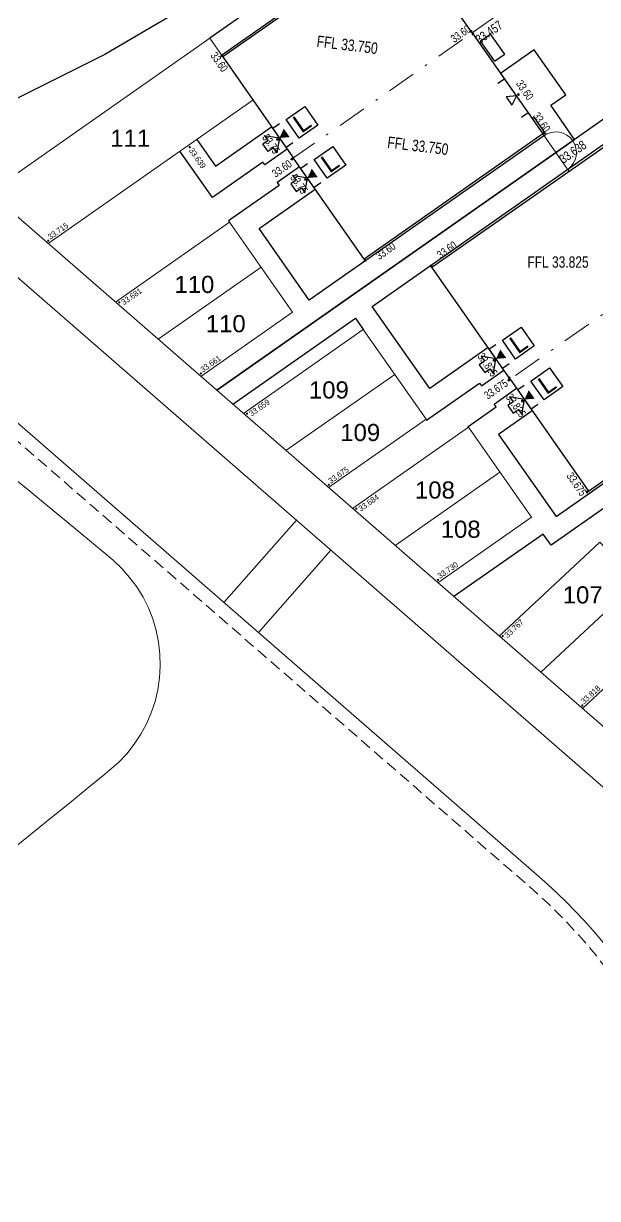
# Model space of a CAD drawing. Header units: metres. Extents: x 337936 to 338610, y 373199 to 374026.
# Drawn here: x 338082.6 to 338107.7, y 373795.6 to 373847 of the extents above; entities that cross this region are included whole.
import ezdxf

# ---------------------------------------------------------------- set-up
doc = ezdxf.new("R2010")
doc.units = ezdxf.units.M
doc.linetypes.add('DASHDOT', pattern=[25.4, 12.7, -6.35, 0, -6.35])
doc.linetypes.add('DASHED', pattern=[0.75, 0.5, -0.25])
doc.layers.get('Defpoints').update_dxf_attribs({"color": 252})
for name, color, linetype in [('A-WH_HT-Access-Main', 252, 'Continuous'), ('A-WH_HT-Services-ASHP', 252, 'Continuous'), ('A-WH_HT-Wall-Party Wall Line', 252, 'Continuous'), ('A-WH_HT-Wall-Structure', 252, 'Continuous'), ('DGL-Paths', 252, 'Continuous'), ('EXTERNAL_WORKS_BACK_OF_FOOTWAY_LEVELS', 7, 'Continuous'), ('HOUSE_EXTERNAL_LEVELS', 7, 'Continuous'), ('HOUSE_SLAB_LEVEL', 7, 'Continuous'), ('PLOT_BOUNDARY_ANNOTATION', 7, 'Continuous')]:
    doc.layers.add(name, color=color, linetype=linetype)
doc.layers.add('A-WH_HT-Wall-Door Openings', color=252, linetype='Continuous', plot=False)
for name, color, linetype, lineweight in [('Basin Adoption Boundary', 252, 'Continuous', 0), ('DGL_BT Gates', 252, 'Continuous', 9), ('DGL_BT Rear Fencing', 252, 'DASHDOT', 9), ('DGL_BT-Screen Fence', 252, 'FENCELINE2', 9), ('DGL_DRIVE', 252, 'Continuous', 9), ('DGL_Footpath', 252, 'Continuous', 9), ('DGL_Plot Parking', 252, 'Continuous', 9), ('DGL_ROAD_KERBLINE', 252, 'Continuous', 9), ('DGL_VERGE', 252, 'DASHED', 9)]:
    doc.layers.add(name, color=color, linetype=linetype, lineweight=lineweight)
doc.layers.add('HOUSE_DOORS', color=3, linetype='Continuous', true_color=0x00ff00)
doc.styles.add('AnnotativeArial', font='arial.ttf', dxfattribs={"height": 2})
doc.styles.add('ESTROAD', font='arial.ttf', dxfattribs={"width": 0.75})
doc.styles.get("Standard").update_dxf_attribs({"font": 'arial.ttf'})
doc.linetypes.add('FENCELINE2', pattern='A,6.35,-2.54,[132,ltypeshp.shx,S=2.54,R=0,X=-2.54,Y=0],-2.54,25.4', length=36.83)

msp = doc.modelspace()

# ---------------------------------------------------------------- hatches: boundary and pattern name
at = {"layer": 'EXTERNAL_WORKS_BACK_OF_FOOTWAY_LEVELS'}
h = msp.add_hatch(color=256, dxfattribs=at)
edge = h.paths.add_edge_path(flags=17)
edge.add_ellipse((338089.884, 373841.617), major_axis=(0.0354, 0.0354), ratio=1, start_angle=45, end_angle=225, ccw=False)
edge.add_ellipse((338089.884, 373841.617), major_axis=(0.0354, 0.0354), ratio=1, start_angle=225, end_angle=405, ccw=False)
h = msp.add_hatch(color=256, dxfattribs=at)
edge = h.paths.add_edge_path(flags=17)
edge.add_ellipse((338083.692, 373837.525), major_axis=(0.0354, 0.0354), ratio=1, start_angle=45, end_angle=225, ccw=False)
edge.add_ellipse((338083.692, 373837.525), major_axis=(0.0354, 0.0354), ratio=1, start_angle=225, end_angle=405, ccw=False)
h = msp.add_hatch(color=256, dxfattribs=at)
edge = h.paths.add_edge_path(flags=17)
edge.add_ellipse((338086.795, 373834.827), major_axis=(0.0354, 0.0354), ratio=1, start_angle=45, end_angle=225, ccw=False)
edge.add_ellipse((338086.795, 373834.827), major_axis=(0.0354, 0.0354), ratio=1, start_angle=225, end_angle=405, ccw=False)
h = msp.add_hatch(color=256, dxfattribs=at)
edge = h.paths.add_edge_path(flags=17)
edge.add_ellipse((338090.373, 373831.717), major_axis=(0.0354, 0.0354), ratio=1, start_angle=45, end_angle=225, ccw=False)
edge.add_ellipse((338090.373, 373831.717), major_axis=(0.0354, 0.0354), ratio=1, start_angle=225, end_angle=405, ccw=False)
h = msp.add_hatch(color=256, dxfattribs=at)
edge = h.paths.add_edge_path(flags=17)
edge.add_ellipse((338092.395, 373829.959), major_axis=(0.0354, 0.0354), ratio=1, start_angle=45, end_angle=225, ccw=False)
edge.add_ellipse((338092.395, 373829.959), major_axis=(0.0354, 0.0354), ratio=1, start_angle=225, end_angle=405, ccw=False)
h = msp.add_hatch(color=256, dxfattribs=at)
edge = h.paths.add_edge_path(flags=17)
edge.add_ellipse((338095.973, 373826.849), major_axis=(0.0354, 0.0354), ratio=1, start_angle=45, end_angle=225, ccw=False)
edge.add_ellipse((338095.973, 373826.849), major_axis=(0.0354, 0.0354), ratio=1, start_angle=225, end_angle=405, ccw=False)
h = msp.add_hatch(color=256, dxfattribs=at)
edge = h.paths.add_edge_path(flags=17)
edge.add_ellipse((338097.179, 373825.8), major_axis=(0.0354, 0.0354), ratio=1, start_angle=45, end_angle=225, ccw=False)
edge.add_ellipse((338097.179, 373825.8), major_axis=(0.0354, 0.0354), ratio=1, start_angle=225, end_angle=405, ccw=False)
h = msp.add_hatch(color=256, dxfattribs=at)
edge = h.paths.add_edge_path(flags=17)
edge.add_ellipse((338100.757, 373822.69), major_axis=(0.0354, 0.0354), ratio=1, start_angle=45, end_angle=225, ccw=False)
edge.add_ellipse((338100.757, 373822.69), major_axis=(0.0354, 0.0354), ratio=1, start_angle=225, end_angle=405, ccw=False)
h = msp.add_hatch(color=256, dxfattribs=at)
edge = h.paths.add_edge_path(flags=17)
edge.add_ellipse((338103.588, 373820.229), major_axis=(0.0354, 0.0354), ratio=1, start_angle=45, end_angle=225, ccw=False)
edge.add_ellipse((338103.588, 373820.229), major_axis=(0.0354, 0.0354), ratio=1, start_angle=225, end_angle=405, ccw=False)
h = msp.add_hatch(color=256, dxfattribs=at)
edge = h.paths.add_edge_path(flags=17)
edge.add_ellipse((338107.079, 373817.195), major_axis=(0.0354, 0.0354), ratio=1, start_angle=45, end_angle=225, ccw=False)
edge.add_ellipse((338107.079, 373817.195), major_axis=(0.0354, 0.0354), ratio=1, start_angle=225, end_angle=405, ccw=False)
at = {"layer": 'HOUSE_DOORS'}
for points in [[(338093.815, 373842.018), (338094.005, 373842.426), (338094.263, 373842.057)], [(338095.041, 373840.267), (338095.231, 373840.675), (338095.489, 373840.306)], [(338103.296, 373832.356), (338103.486, 373832.764), (338103.744, 373832.395)], [(338104.542, 373830.576), (338104.732, 373830.984), (338104.99, 373830.616)]]:
    msp.add_hatch(color=256, dxfattribs=at).paths.add_polyline_path(points, flags=17)
at = {"layer": 'HOUSE_EXTERNAL_LEVELS'}
h = msp.add_hatch(color=256, dxfattribs=at)
edge = h.paths.add_edge_path(flags=17)
edge.add_ellipse((338102.211, 373846.681), major_axis=(-0.0448, 0.0448), ratio=1, start_angle=170, end_angle=350, ccw=False)
edge.add_ellipse((338102.211, 373846.681), major_axis=(-0.0448, 0.0448), ratio=1, start_angle=-10, end_angle=170, ccw=False)
h = msp.add_hatch(color=256, dxfattribs=at)
edge = h.paths.add_edge_path(flags=17)
edge.add_ellipse((338102.295, 373846.561), major_axis=(-0.0448, 0.0448), ratio=1, start_angle=170, end_angle=350, ccw=False)
edge.add_ellipse((338102.295, 373846.561), major_axis=(-0.0448, 0.0448), ratio=1, start_angle=-10, end_angle=170, ccw=False)
h = msp.add_hatch(color=256, dxfattribs=at)
edge = h.paths.add_edge_path(flags=17)
edge.add_ellipse((338091.292, 373845.622), major_axis=(0.0448, 0.0448), ratio=1, start_angle=170, end_angle=350, ccw=False)
edge.add_ellipse((338091.292, 373845.622), major_axis=(0.0448, 0.0448), ratio=1, start_angle=-10, end_angle=170, ccw=False)
h = msp.add_hatch(color=256, dxfattribs=at)
edge = h.paths.add_edge_path(flags=17)
edge.add_ellipse((338104.277, 373843.919), major_axis=(-0.0448, 0.0448), ratio=1, start_angle=-10, end_angle=170, ccw=False)
edge.add_ellipse((338104.277, 373843.919), major_axis=(-0.0448, 0.0448), ratio=1, start_angle=170, end_angle=350, ccw=False)
h = msp.add_hatch(color=256, dxfattribs=at)
edge = h.paths.add_edge_path(flags=17)
edge.add_ellipse((338105.407, 373842.244), major_axis=(0.0448, 0.0448), ratio=1, start_angle=170, end_angle=350, ccw=False)
edge.add_ellipse((338105.407, 373842.244), major_axis=(0.0448, 0.0448), ratio=1, start_angle=-10, end_angle=170, ccw=False)
h = msp.add_hatch(color=256, dxfattribs=at)
edge = h.paths.add_edge_path(flags=17)
edge.add_ellipse((338093.726, 373841.956), major_axis=(-0.0448, 0.0448), ratio=1, start_angle=170, end_angle=350, ccw=False)
edge.add_ellipse((338093.726, 373841.956), major_axis=(-0.0448, 0.0448), ratio=1, start_angle=-10, end_angle=170, ccw=False)
h = msp.add_hatch(color=256, dxfattribs=at)
edge = h.paths.add_edge_path(flags=17)
edge.add_ellipse((338094.368, 373841.1), major_axis=(-0.0448, 0.0448), ratio=1, start_angle=170, end_angle=350, ccw=False)
edge.add_ellipse((338094.368, 373841.1), major_axis=(-0.0448, 0.0448), ratio=1, start_angle=-10, end_angle=170, ccw=False)
h = msp.add_hatch(color=256, dxfattribs=at)
edge = h.paths.add_edge_path(flags=17)
edge.add_ellipse((338094.368, 373841.1), major_axis=(0.0448, 0.0448), ratio=1, start_angle=-10, end_angle=170, ccw=False)
edge.add_ellipse((338094.368, 373841.1), major_axis=(0.0448, 0.0448), ratio=1, start_angle=170, end_angle=350, ccw=False)
h = msp.add_hatch(color=256, dxfattribs=at)
edge = h.paths.add_edge_path(flags=17)
edge.add_ellipse((338094.952, 373840.205), major_axis=(-0.0448, 0.0448), ratio=1, start_angle=170, end_angle=350, ccw=False)
edge.add_ellipse((338094.952, 373840.205), major_axis=(-0.0448, 0.0448), ratio=1, start_angle=-10, end_angle=170, ccw=False)
h = msp.add_hatch(color=256, dxfattribs=at)
edge = h.paths.add_edge_path(flags=17)
edge.add_ellipse((338097.565, 373836.663), major_axis=(-0.0448, 0.0448), ratio=1, start_angle=-10, end_angle=170, ccw=False)
edge.add_ellipse((338097.565, 373836.663), major_axis=(-0.0448, 0.0448), ratio=1, start_angle=170, end_angle=350, ccw=False)
h = msp.add_hatch(color=256, dxfattribs=at)
edge = h.paths.add_edge_path(flags=17)
edge.add_ellipse((338100.45, 373836.421), major_axis=(-0.0448, 0.0448), ratio=1, start_angle=-10, end_angle=170, ccw=False)
edge.add_ellipse((338100.45, 373836.421), major_axis=(-0.0448, 0.0448), ratio=1, start_angle=170, end_angle=350, ccw=False)
h = msp.add_hatch(color=256, dxfattribs=at)
edge = h.paths.add_edge_path(flags=17)
edge.add_ellipse((338103.207, 373832.294), major_axis=(-0.0448, 0.0448), ratio=1, start_angle=170, end_angle=350, ccw=False)
edge.add_ellipse((338103.207, 373832.294), major_axis=(-0.0448, 0.0448), ratio=1, start_angle=-10, end_angle=170, ccw=False)
h = msp.add_hatch(color=256, dxfattribs=at)
edge = h.paths.add_edge_path(flags=17)
edge.add_ellipse((338103.859, 373831.424), major_axis=(-0.0448, 0.0448), ratio=1, start_angle=170, end_angle=350, ccw=False)
edge.add_ellipse((338103.859, 373831.424), major_axis=(-0.0448, 0.0448), ratio=1, start_angle=-10, end_angle=170, ccw=False)
h = msp.add_hatch(color=256, dxfattribs=at)
edge = h.paths.add_edge_path(flags=17)
edge.add_ellipse((338103.877, 373831.526), major_axis=(0.0448, 0.0448), ratio=1, start_angle=170, end_angle=350, ccw=False)
edge.add_ellipse((338103.877, 373831.526), major_axis=(0.0448, 0.0448), ratio=1, start_angle=-10, end_angle=170, ccw=False)
h = msp.add_hatch(color=256, dxfattribs=at)
edge = h.paths.add_edge_path(flags=17)
edge.add_ellipse((338104.453, 373830.514), major_axis=(-0.0448, 0.0448), ratio=1, start_angle=170, end_angle=350, ccw=False)
edge.add_ellipse((338104.453, 373830.514), major_axis=(-0.0448, 0.0448), ratio=1, start_angle=-10, end_angle=170, ccw=False)
h = msp.add_hatch(color=256, dxfattribs=at)
edge = h.paths.add_edge_path(flags=17)
edge.add_ellipse((338107.286, 373826.53), major_axis=(0.0448, 0.0448), ratio=1, start_angle=170, end_angle=350, ccw=False)
edge.add_ellipse((338107.286, 373826.53), major_axis=(0.0448, 0.0448), ratio=1, start_angle=-10, end_angle=170, ccw=False)

# ---------------------------------------------------------------- linework, layer by layer
at = {"layer": 'A-WH_HT-Access-Main'}
for points in [[(338093.815, 373842.018), (338093.701, 373841.37), (338093.552, 373841.583), (338093.322, 373841.423), (338093.087, 373841.758), (338093.317, 373841.919), (338093.167, 373842.132), (338093.815, 373842.018)], [(338095.041, 373840.267), (338094.393, 373840.381), (338094.543, 373840.168), (338094.313, 373840.007), (338094.548, 373839.672), (338094.778, 373839.832), (338094.927, 373839.619), (338095.041, 373840.267)]]:
    msp.add_lwpolyline(points, dxfattribs=at)
at = {"layer": 'A-WH_HT-Access-Main', "elevation": 0}
for points in [[(338103.296, 373832.356), (338102.648, 373832.47), (338102.798, 373832.257), (338102.568, 373832.096), (338102.803, 373831.761), (338103.032, 373831.922), (338103.182, 373831.708), (338103.296, 373832.356)], [(338104.542, 373830.576), (338103.894, 373830.691), (338104.044, 373830.477), (338103.814, 373830.317), (338104.049, 373829.981), (338104.279, 373830.142), (338104.428, 373829.929), (338104.542, 373830.576)]]:
    msp.add_lwpolyline(points, dxfattribs=at)
at = {"layer": 'A-WH_HT-Services-ASHP'}
msp.add_lwpolyline([(338103.274, 373845.389, -0.414214), (338103.232, 373845.396), (338102.639, 373846.244, -0.414214), (338102.646, 373846.286), (338103.021, 373846.549, -0.414214), (338103.063, 373846.541), (338103.657, 373845.694, -0.414214), (338103.649, 373845.652)], format="xyb", close=True, dxfattribs=at)
at = {"layer": 'A-WH_HT-Wall-Door Openings', "linetype": 'ByBlock'}
for p, q in [((338103.669, 373844.598), (338103.381, 373844.396)), ((338104.708, 373843.115), (338104.419, 373842.913)), ((338093.811, 373842.639), (338093.522, 373842.437)), ((338094.397, 373841.801), (338094.108, 373841.599)), ((338095.037, 373840.888), (338094.748, 373840.686)), ((338095.623, 373840.05), (338095.334, 373839.848)), ((338103.292, 373832.977), (338103.003, 373832.775)), ((338103.878, 373832.139), (338103.589, 373831.937)), ((338104.538, 373831.197), (338104.249, 373830.995)), ((338105.124, 373830.36), (338104.835, 373830.158))]:
    msp.add_line(p, q, dxfattribs=at)
at = {"layer": 'A-WH_HT-Wall-Party Wall Line', "linetype": 'DASHDOT', "lineweight": 15, "ltscale": 0.1}
msp.add_lwpolyline([(338094.305, 373841.056), (338102.376, 373846.707)], dxfattribs=at)
at = {"layer": 'A-WH_HT-Wall-Party Wall Line', "linetype": 'DASHDOT', "lineweight": 15, "ltscale": 0.1, "elevation": 0}
msp.add_lwpolyline([(338111.683, 373836.902), (338103.796, 373831.38)], dxfattribs=at)
at = {"layer": 'A-WH_HT-Wall-Structure', "lineweight": -3}
for points in [[(338102.253, 373846.621), (338099.158, 373851.04), (338091.334, 373845.562), (338094.428, 373841.142)], [(338102.253, 373846.621), (338105.347, 373842.202), (338097.523, 373836.723), (338094.428, 373841.142)]]:
    msp.add_lwpolyline(points, dxfattribs=at)
at = {"layer": 'A-WH_HT-Wall-Structure', "lineweight": -3, "elevation": 0}
for points in [[(338103.919, 373831.466), (338100.492, 373836.361), (338108.133, 373841.711), (338111.56, 373836.816)], [(338103.919, 373831.466), (338107.346, 373826.572), (338114.987, 373831.922), (338111.56, 373836.816)]]:
    msp.add_lwpolyline(points, dxfattribs=at)
at = {"layer": 'Basin Adoption Boundary', "flags": 128}
msp.add_lwpolyline([(338082.286, 373811.035), (338083.062, 373811.666), (338083.838, 373812.296), (338084.615, 373812.927), (338085.391, 373813.557), (338086.167, 373814.187), (338086.378, 373814.358), (338086.77, 373814.706), (338087.129, 373815.086), (338087.455, 373815.496), (338087.743, 373815.933), (338087.992, 373816.393), (338088.2, 373816.874), (338088.365, 373817.37), (338088.487, 373817.879), (338088.564, 373818.397), (338088.595, 373818.92), (338088.58, 373819.443), (338088.521, 373819.963), (338088.415, 373820.476), (338088.266, 373820.977), (338088.074, 373821.464), (338087.839, 373821.932), (338087.565, 373822.378), (338087.253, 373822.798), (338086.906, 373823.19), (338086.526, 373823.55), (338085.669, 373824.266), (338084.9, 373824.906), (338084.473, 373825.262), (338083.655, 373825.931), (338082.881, 373826.564), (338082.107, 373827.196)], dxfattribs=at)
at = {"layer": 'Defpoints', "ltscale": 0.05}
msp.add_lwpolyline([(338110.785, 373859.34), (338097.505, 373852.325), (338086.174, 373845.67), (338078.234, 373841.712)], dxfattribs=at)
at = {"layer": 'DGL-Paths'}
for points in [[(338091.276, 373845.644), (338099.183, 373851.18), (338099.711, 373850.426), (338099.629, 373850.369), (338101.005, 373848.403), (338102.48, 373849.435), (338101.103, 373851.401), (338100.448, 373850.942), (338099.404, 373852.433), (338090.76, 373846.381)], [(338091.066, 373830.981), (338106.74, 373841.956), (338105.696, 373843.447), (338106.351, 373843.906), (338104.975, 373845.872), (338103.5, 373844.839), (338104.877, 373842.873), (338104.959, 373842.931), (338105.486, 373842.177), (338095.123, 373834.92), (338092.928, 373838.055), (338095.385, 373839.775), (338094.697, 373840.758), (338093.714, 373840.07), (338093.8, 373839.947), (338091.588, 373838.398), (338091.632, 373838.336)], [(338100.237, 373829.712), (338100.259, 373829.68), (338102.571, 373831.299), (338102.657, 373831.176), (338103.64, 373831.865), (338102.951, 373832.848), (338100.394, 373831.057), (338097.877, 373834.652), (338108.157, 373841.85), (338108.684, 373841.097), (338108.602, 373841.04), (338109.979, 373839.074), (338111.453, 373840.106), (338110.077, 373842.072), (338109.422, 373841.613), (338108.378, 373843.103), (338091.066, 373830.981)], [(338090.195, 373841.957), (338091.014, 373840.789), (338093.471, 373842.509), (338094.159, 373841.526), (338093.176, 373840.838), (338093.09, 373840.961), (338090.879, 373839.412), (338089.458, 373841.441)], [(338102.095, 373829.365), (338102.072, 373829.396), (338103.302, 373830.257), (338103.216, 373830.38), (338104.2, 373831.068), (338104.888, 373830.085), (338103.412, 373829.052), (338105.929, 373825.457), (338115.127, 373831.898), (338114.6, 373832.651), (338114.518, 373832.593), (338113.142, 373834.559), (338114.616, 373835.592), (338115.993, 373833.626), (338115.337, 373833.167), (338116.381, 373831.677), (338105.708, 373824.204), (338105.364, 373824.695), (338101.45, 373821.955)], [(338091.766, 373830.373), (338097.14, 373834.135), (338097.484, 373833.644)]]:
    msp.add_lwpolyline(points, dxfattribs=at)
at = {"layer": 'DGL_BT Gates'}
msp.add_arc((338105.921, 373841.383), 0.9, 305, 125, dxfattribs=at)
at = {"layer": 'DGL_BT Rear Fencing', "ltscale": 0.1}
for p, q in [((338102.253, 373846.621), (338113.85, 373854.742)), ((338105.921, 373841.383), (338118.211, 373849.989))]:
    msp.add_line(p, q, dxfattribs=at)
at = {"layer": 'DGL_BT-Screen Fence', "ltscale": 0.03}
msp.add_lwpolyline([(338106.494, 373840.563), (338105.347, 373842.202)], dxfattribs=at)
at = {"layer": 'DGL_DRIVE'}
for p, q in [((338093.009, 373836.37), (338088.5, 373833.213)), ((338098.861, 373831.678, 0), (338094.1, 373828.345, 0)), ((338103.471, 373827.399), (338098.883, 373824.186)), ((338109.484, 373822.583), (338105.26, 373818.644))]:
    msp.add_line(p, q, dxfattribs=at)
for points in [[(338081.118, 373839.629), (338090.76, 373846.381), (338091.334, 373845.562)], [(338083.685, 373837.398), (338092.653, 373843.678)], [(338086.633, 373834.836), (338091.632, 373838.336), (338094.385, 373834.404), (338090.366, 373831.59)], [(338092.233, 373829.967), (338097.484, 373833.644), (338100.237, 373829.712), (338095.967, 373826.722)], [(338097.017, 373825.809), (338102.095, 373829.365), (338104.848, 373825.433), (338100.75, 373822.563)], [(338103.438, 373820.227), (338107.847, 373824.338), (338111.12, 373820.827), (338107.081, 373817.06)]]:
    msp.add_lwpolyline(points, dxfattribs=at)
at = {"layer": 'DGL_Footpath', "flags": 128}
msp.add_lwpolyline([(338071.401, 373846.487, -0.056785), (338080.134, 373840.485), (338109.636, 373814.839, -0.176327), (338120.182, 373795.814), (338123.986, 373771.795), (338115.295, 373770.419), (338114.591, 373774.863, 0.414214), (338110.014, 373778.188), (338093.817, 373775.623), (338092.753, 373782.339), (338094.729, 373782.652)], format="xyb", dxfattribs=at)
at = {"layer": 'DGL_ROAD_KERBLINE'}
msp.add_line((338108.324, 373813.329), (338078.822, 373838.976), dxfattribs=at)
at = {"layer": 'DGL_ROAD_KERBLINE', "flags": 128}
msp.add_lwpolyline([(338109.701, 373780.164), (338097.651, 373778.255), (338095.479, 373777.911), (338094.729, 373782.652), (338096.901, 373782.996), (338108.95, 373784.905, 0.414214), (338113.938, 373791.769), (338113.466, 373794.75, 0.176327), (338105.175, 373809.707), (338075.673, 373835.353, 0.056785), (338068.209, 373840.483)], format="xyb", dxfattribs=at)
at = {"layer": 'DGL_ROAD_KERBLINE', "elevation": 0, "flags": 128}
for points in [[(338094.56, 373825.294), (338091.382, 373821.697)], [(338096.07, 373823.982), (338092.892, 373820.385)]]:
    msp.add_lwpolyline(points, dxfattribs=at)
at = {"layer": 'DGL_VERGE', "flags": 128}
msp.add_lwpolyline([(338067.927, 373839.953, -0.056785), (338075.279, 373834.9), (338104.781, 373809.254, -0.176327), (338112.873, 373794.656), (338113.345, 373791.676, -0.414214), (338108.857, 373785.497), (338092.658, 373782.932), (338092.752, 373782.339)], format="xyb", dxfattribs=at)
at = {"layer": 'HOUSE_DOORS'}
for p, q in [((338104.189, 373843.856), (338103.74, 373843.817)), ((338103.74, 373843.817), (338103.998, 373843.449)), ((338104.189, 373843.856), (338103.998, 373843.449))]:
    msp.add_line(p, q, dxfattribs=at)
at = {"layer": 'HOUSE_EXTERNAL_LEVELS', "color": 0, "flags": 128}
for points in [[(338094.102, 373842.829), (338094.921, 373843.402), (338095.494, 373842.583), (338094.675, 373842.01), (338094.102, 373842.829)], [(338095.328, 373841.078), (338096.147, 373841.651), (338096.721, 373840.832), (338095.901, 373840.259), (338095.328, 373841.078)], [(338103.583, 373833.167), (338104.402, 373833.741), (338104.975, 373832.921), (338104.156, 373832.348), (338103.583, 373833.167)], [(338104.829, 373831.387), (338105.648, 373831.961), (338106.221, 373831.142), (338105.402, 373830.568), (338104.829, 373831.387)]]:
    msp.add_lwpolyline(points, dxfattribs=at)

# ---------------------------------------------------------------- texts
at = {"layer": 'DGL_Plot Parking', "char_height": 0.75, "attachment_point": 5, "style": 'AnnotativeArial'}
for s, insert in [('111', (338087.282, 373842.012)), ('110', (338090.088, 373835.607)), ('110', (338091.462, 373833.891)), ('109', (338095.978, 373830.992)), ('109', (338097.352, 373829.13)), ('108', (338100.623, 373826.614, 0)), ('108', (338101.751, 373824.899, 0)), ('107', (338107.094, 373822.027))]:
    msp.add_mtext(s, dxfattribs=dict(at, insert=insert))
at = {"layer": 'EXTERNAL_WORKS_BACK_OF_FOOTWAY_LEVELS', "linetype": 'Continuous', "style": 'ESTROAD', "width": 0.75}
for s, rotation, p in [('33.639', 305, (338089.834, 373841.473)), ('33.715', 35, (338083.78, 373837.559)), ('33.681', 35, (338086.999, 373834.697)), ('33.661', 35, (338090.462, 373831.75)), ('33.659', 35, (338092.599, 373829.829)), ('33.675', 35, (338096.062, 373826.882)), ('33.684', 35, (338097.382, 373825.67)), ('33.730', 35, (338100.846, 373822.724)), ('33.767', 43, (338103.805, 373820.127)), ('33.818', 43, (338107.16, 373817.239))]:
    msp.add_text(s, height=0.25, rotation=rotation, dxfattribs=at).set_placement(p)
at = {"layer": 'HOUSE_DOORS', "color": 100, "linetype": 'Continuous', "style": 'ESTROAD', "width": 0.75}
for s, p in [('33.60', (338104.153, 373844.391)), ('33.75', (338093.042, 373842.037)), ('33.75', (338094.268, 373840.286)), ('33.825', (338102.464, 373832.459)), ('33.825', (338103.71, 373830.679))]:
    msp.add_text(s, height=0.35, rotation=305, dxfattribs=at).set_placement(p)
at = {"layer": 'HOUSE_EXTERNAL_LEVELS', "color": 0, "linetype": 'Continuous', "style": 'ESTROAD', "width": 0.75}
for s, rotation, p in [('33.60', 35, (338101.471, 373846.168)), ('33.60', 305, (338090.775, 373845.622)), ('33.60', 305, (338104.894, 373842.983)), ('33.60', 35, (338093.645, 373840.274)), ('33.60', 35, (338098.187, 373836.672)), ('33.60', 35, (338100.869, 373836.719)), ('33.675', 35, (338102.938, 373830.567)), ('33.675', 305, (338106.365, 373827.236))]:
    msp.add_text(s, height=0.35, rotation=rotation, dxfattribs=at).set_placement(p)
at = {"layer": 'HOUSE_EXTERNAL_LEVELS', "color": 0, "char_height": 0.8, "width": 0.8, "attachment_point": 5, "rotation": 35, "line_spacing_factor": 0.888}
for insert in [(338094.798, 373842.706), (338096.024, 373840.955), (338104.279, 373833.044), (338105.525, 373831.265)]:
    msp.add_mtext('\\W1.00;L', dxfattribs=dict(at, insert=insert))
at = {"layer": 'HOUSE_SLAB_LEVEL', "color": 1, "linetype": 'Continuous', "true_color": 0xff0000, "style": 'ESTROAD', "width": 0.75}
for p in [(338095.425, 373846.011), (338098.519, 373841.592)]:
    msp.add_text('FFL 33.750', height=0.5, rotation=353, dxfattribs=at).set_placement(p)
msp.add_text('FFL 33.825', height=0.5, dxfattribs=at).set_placement((338104.675, 373836.342))
at = {"layer": 'PLOT_BOUNDARY_ANNOTATION', "linetype": 'Continuous', "style": 'ESTROAD', "width": 0.75}
for s, p in [('33.457', (338102.583, 373846.118)), ('33.638', (338106.251, 373840.88))]:
    msp.add_text(s, height=0.4, rotation=35, dxfattribs=at).set_placement(p)

doc.saveas('drawing.dxf')
